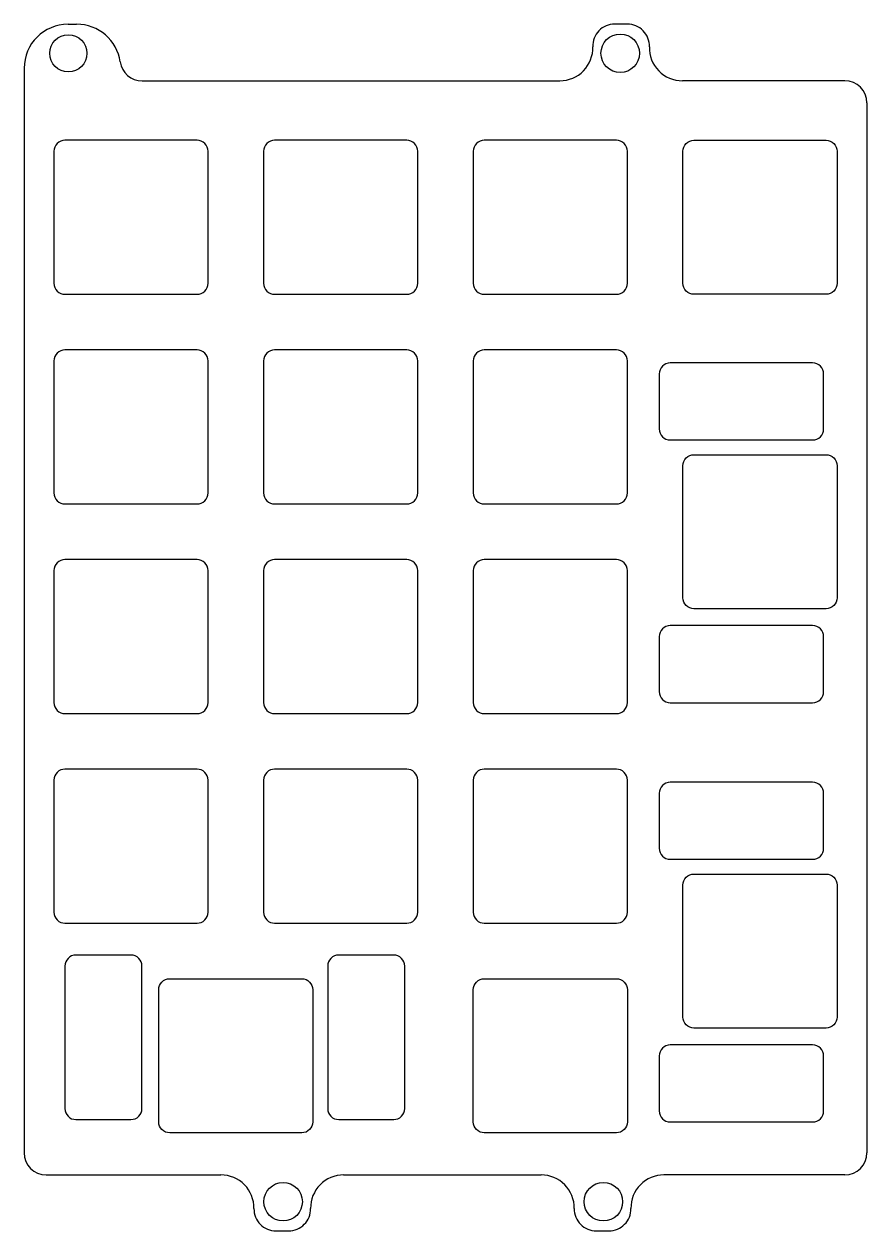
# Model space of a CAD drawing. Extents: x 0 to 76, y -6 to 103.
import ezdxf

# ---------------------------------------------------------------- set-up
doc = ezdxf.new("R2010")
doc.units = 0
doc.header["$MEASUREMENT"] = 0

# ---------------------------------------------------------------- blocks, each defined once
blk = doc.blocks.new('*U2')
at = {"color": 0}
blk.add_lwpolyline([(-6.999775, 5.99965), (-6.999775, -5.99965, 0.4142135624), (-5.999775, -6.99965), (5.999775, -6.99965, 0.4142135624), (6.999775, -5.99965), (6.999775, 5.99965, 0.4142135624), (5.999775, 6.99965), (-5.999775, 6.99965, 0.4142135624)], format="xyb", close=True, dxfattribs=at)
blk = doc.blocks.new('*U3')
at = {"color": 0, "linetype": 'ByBlock', "lineweight": -2, "transparency": 16777216}
for p in [(0, 57.15), (19.05, 57.15), (38.1, 57.15), (0, 38.1), (19.05, 38.1), (38.1, 38.1), (0, 19.05), (19.05, 19.05), (38.1, 19.05), (0, 0), (19.05, 0), (38.1, 0)]:
    blk.add_blockref('*U2', p, dxfattribs=at)

msp = doc.modelspace()

# ---------------------------------------------------------------- linework, layer by layer
at = {"linetype": 'Continuous'}
for p, q in [((3.91, 103.36), (4.68, 103.36)), ((54.72, 103.37), (53.57, 103.37)), ((74.48, 98.22), (59.72, 98.22)), ((1.91, -1.2), (17.79, -1.2)), ((28.94, -1.2), (46.89, -1.2)), ((22.79, -6.29), (23.94, -6.29)), ((51.89, -6.29), (53.04, -6.29))]:
    msp.add_line(p, q, dxfattribs=at)
at = {"color": 0}
for p, q in [((-0.09, 99.36), (-0.09, 0.8)), ((10.62, 98.22), (48.58, 98.22)), ((76.48, 96.22), (76.48, 0.8)), ((74.48, -1.2), (58.04, -1.2))]:
    msp.add_line(p, q, dxfattribs=at)
for points in [[(73.77, 91.82), (73.77, 79.82, -0.414214), (72.77, 78.82), (60.77, 78.82, -0.414214), (59.77, 79.82), (59.77, 91.82, -0.414214), (60.77, 92.82), (72.77, 92.82, -0.414214)], [(73.77, 25.14), (73.77, 13.14, -0.414214), (72.77, 12.14), (60.77, 12.14, -0.414214), (59.77, 13.14), (59.77, 25.14, -0.414214), (60.77, 26.14), (72.77, 26.14, -0.414214)], [(54.72, 15.62), (54.72, 3.62, -0.414214), (53.72, 2.62), (41.72, 2.62, -0.414214), (40.72, 3.62), (40.72, 15.62, -0.414214), (41.72, 16.62), (53.72, 16.62, -0.414214)]]:
    msp.add_lwpolyline(points, format="xyb", close=True, dxfattribs=at)
for points in [[(58.61, 65.58), (71.55, 65.58, 0.414214), (72.55, 66.58), (72.55, 71.58, 0.414214), (71.55, 72.58), (58.61, 72.58, 0.414214), (57.61, 71.58), (57.61, 66.58, 0.414214)], [(71.55, 48.71), (58.61, 48.71, 0.414214), (57.61, 47.71), (57.61, 42.71, 0.414214), (58.61, 41.71), (71.55, 41.71, 0.414214), (72.55, 42.71), (72.55, 47.71, 0.414214)], [(58.61, 27.48), (71.55, 27.48, 0.414214), (72.55, 28.48), (72.55, 33.48, 0.414214), (71.55, 34.48), (58.61, 34.48, 0.414214), (57.61, 33.48), (57.61, 28.48, 0.414214)], [(10.61, 4.83), (10.61, 17.77, 0.414214), (9.61, 18.77), (4.61, 18.77, 0.414214), (3.61, 17.77), (3.61, 4.83, 0.414214), (4.61, 3.83), (9.61, 3.83, 0.414214)], [(27.49, 17.77), (27.49, 4.83, 0.414214), (28.49, 3.83), (33.49, 3.83, 0.414214), (34.49, 4.83), (34.49, 17.77, 0.414214), (33.49, 18.77), (28.49, 18.77, 0.414214)], [(71.55, 10.61), (58.61, 10.61, 0.414214), (57.61, 9.61), (57.61, 4.61, 0.414214), (58.61, 3.61), (71.55, 3.61, 0.414214), (72.55, 4.61), (72.55, 9.61, 0.414214)]]:
    msp.add_lwpolyline(points, format="xyb", close=True)
at = {"linetype": 'Continuous'}
for points in [[(59.77, 51.24), (59.77, 63.24, -0.414214), (60.77, 64.24), (72.77, 64.24, -0.414214), (73.77, 63.24), (73.77, 51.24, -0.414214), (72.77, 50.24), (60.77, 50.24, -0.414214)], [(13.14, 16.62), (25.14, 16.62, -0.414214), (26.14, 15.62), (26.14, 3.62, -0.414214), (25.14, 2.62), (13.14, 2.62, -0.414214), (12.14, 3.62), (12.14, 15.62, -0.414214)]]:
    msp.add_lwpolyline(points, format="xyb", close=True, dxfattribs=at)
for centre, radius in [((3.92, 100.72), 1.69), ((54.07, 100.72), 1.75), ((23.44, -3.64), 1.75), ((52.54, -3.64), 1.75)]:
    msp.add_circle(centre, radius, dxfattribs=at)
for centre, radius, start, end in [((3.91, 99.36), 4, 90, 180), ((4.68, 99.36), 4, 8.2408, 90), ((53.57, 101.37), 2, 90, 181.7191), ((54.72, 101.37), 2, 358.2809, 90), ((48.58, 101.22), 3, 270, 1.7191), ((59.72, 101.22), 3, 178.2809, 270), ((10.62, 100.22), 2, 188.2408, 270), ((17.79, -4.2), 3, 359.0229, 90), ((28.94, -4.2), 3, 90, 180.9771), ((46.89, -4.2), 3, 359.0229, 90), ((58.04, -4.2), 3, 90, 180.9771), ((22.79, -4.29), 2, 179.0229, 270), ((23.94, -4.29), 2, 270, 0.9771), ((51.89, -4.29), 2, 179.0229, 270), ((53.04, -4.29), 2, 270, 0.9771)]:
    msp.add_arc(centre, radius, start, end, dxfattribs=at)
at = {"color": 0}
for centre, start, end in [((74.48, 96.22), 0, 90), ((1.91, 0.8), 180, 270), ((74.48, 0.8), 270, 0)]:
    msp.add_arc(centre, 2, start, end, dxfattribs=at)

# ---------------------------------------------------------------- block references
at = {"linetype": 'Continuous'}
msp.add_blockref('*U3', (9.62, 28.67), dxfattribs=at)

doc.saveas('drawing.dxf')
